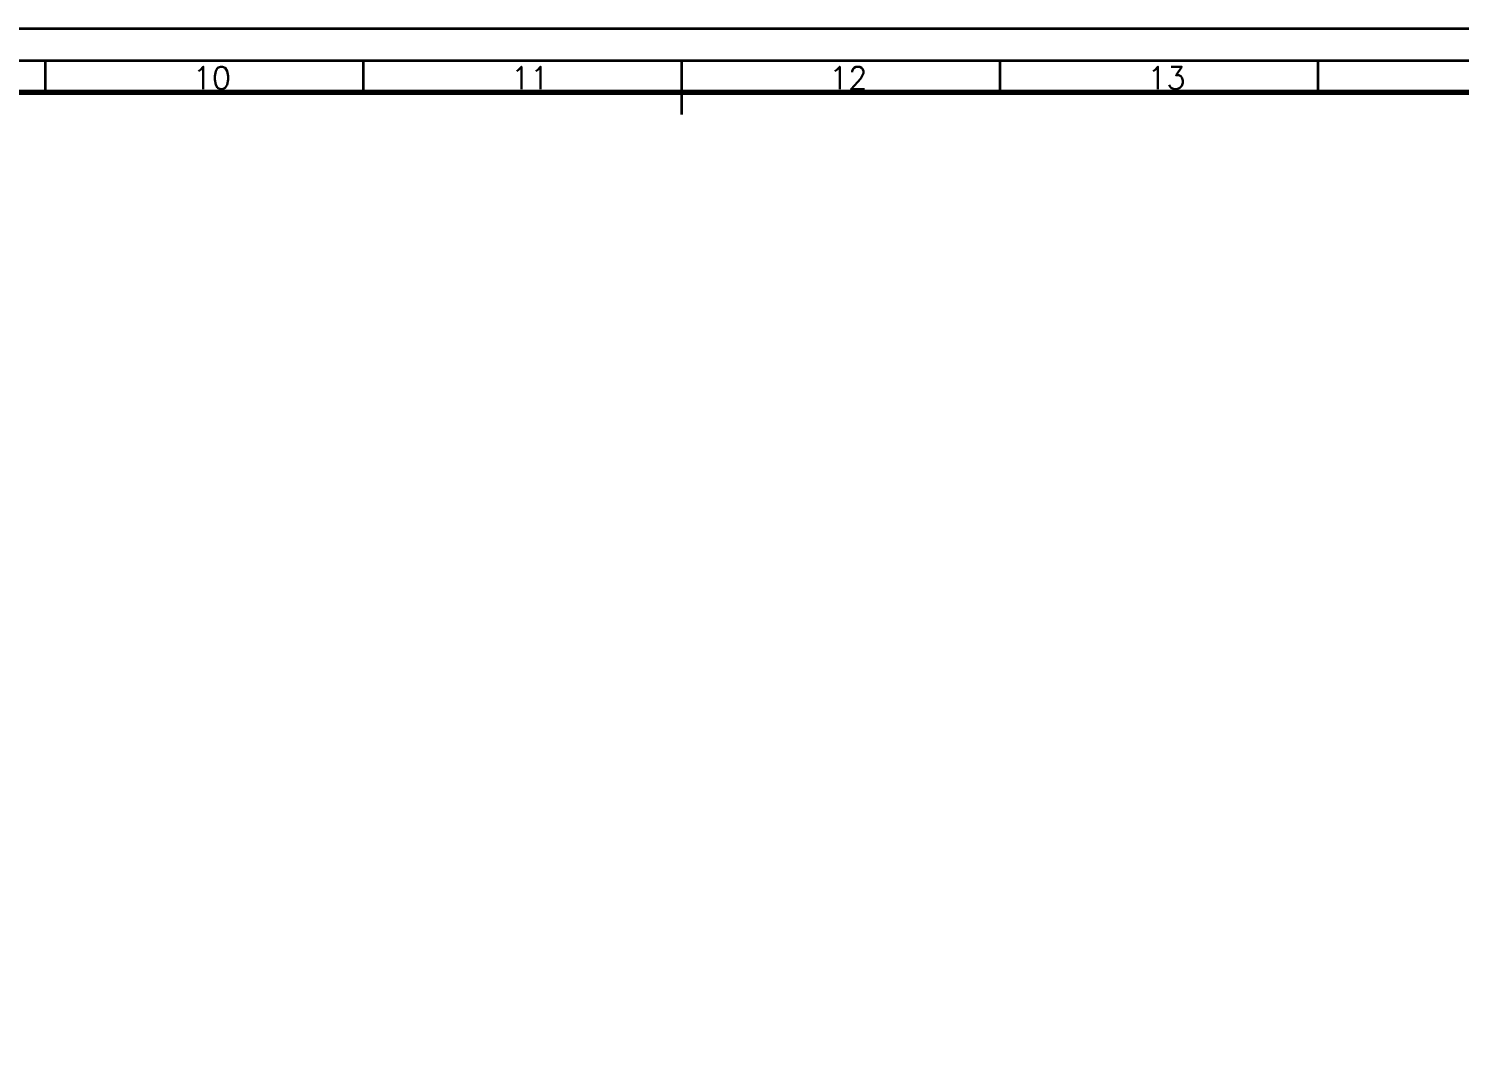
# Model space of a CAD drawing. Header units: millimetres. Extents: x 39335 to 110675, y -13954 to 36506.
# Drawn here: x 66150 to 79639, y 27000 to 36506 of the extents above; entities that cross this region are included whole.
import ezdxf

# ---------------------------------------------------------------- set-up
doc = ezdxf.new("R2010")
doc.units = ezdxf.units.MM
doc.layers.add('M_EQUIP_E7', color=7, linetype='Continuous', lineweight=70)
doc.styles.add('S', font='simplex.shx', dxfattribs={"width": 0.8})

# ---------------------------------------------------------------- blocks, each defined once
blk = doc.blocks.new('A$C4D8E30D3')
at = {"color": 3, "linetype": 'Continuous', "lineweight": 35}
for p, q in [((-145.5, 836), (-145.5, 831)), ((-95.5, 836), (-95.5, 831)), ((-45.5, 836), (-45.5, 831)), ((4.5, 836), (4.5, 831)), ((54.5, 836), (54.5, 831))]:
    blk.add_line(p, q, dxfattribs=at)
at = {"color": 7, "lineweight": 35}
blk.add_line((-45.5, 836), (-45.5, 827.52), dxfattribs=at)
at = {"color": 3, "linetype": 'Continuous', "lineweight": 35}
for points in [[(594, 0), (-595, 0), (-595, 841), (594, 841)], [(589, 5), (-580, 5), (-580, 836), (589, 836)]]:
    blk.add_lwpolyline(points, close=True, dxfattribs=at)
at = {"color": 7, "linetype": 'Continuous', "lineweight": 70}
blk.add_lwpolyline([(584, 10), (-575, 10), (-575, 831), (584, 831)], close=True, dxfattribs=at)
at = {"color": 3, "linetype": 'Continuous', "lineweight": 35, "style": 'S'}
for s, p in [('10', (-122.29, 831.51)), ('11', (-72.29, 831.51)), ('12', (-22.29, 831.51)), ('13', (27.71, 831.51))]:
    blk.add_text(s, height=3.5, dxfattribs=at).set_placement(p)

msp = doc.modelspace()

# ---------------------------------------------------------------- block references
at = {"layer": 'M_EQUIP_E7', "lineweight": 35, "xscale": 60, "yscale": 60, "zscale": 60}
msp.add_blockref('A$C4D8E30D3', (75035, -13954.12), dxfattribs=at)

doc.saveas('drawing.dxf')
